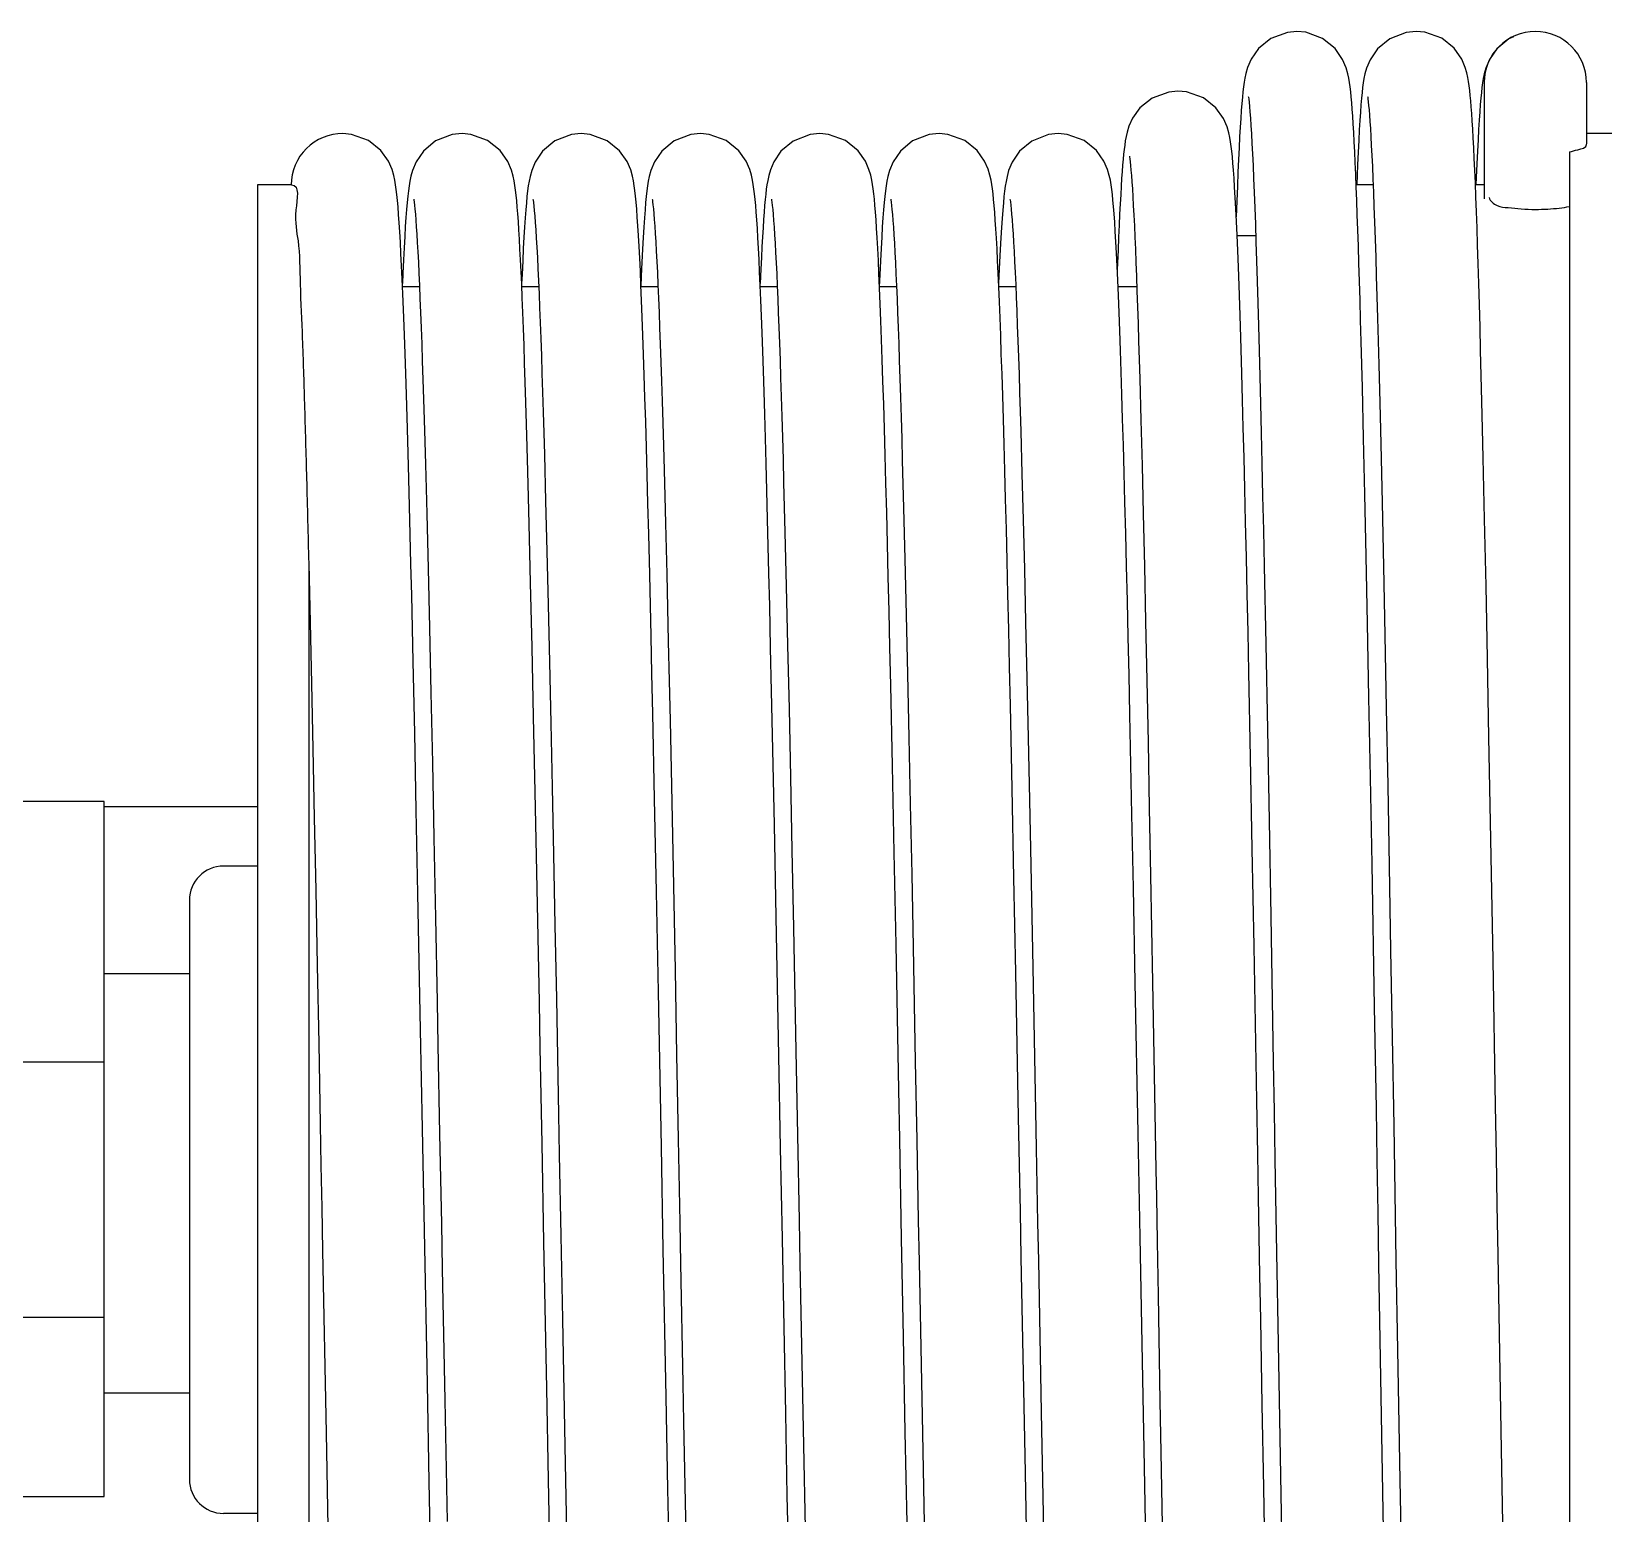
# Model space of a CAD drawing. Header units: millimetres. Extents: x 21899 to 38731, y -5425 to 3612.
# Drawn here: x 34146.1 to 34238.4, y -2731.2 to -2644.2 of the extents above; entities that cross this region are included whole.
import ezdxf

# ---------------------------------------------------------------- set-up
doc = ezdxf.new("R2010")
doc.units = ezdxf.units.MM

msp = doc.modelspace()

# ---------------------------------------------------------------- linework, layer by layer
at = {"color": 7, "linetype": 'Continuous'}
for p, q in [((34232.851, -2644.592), (34232.133, -2645.182)), ((34233.119, -2644.49), (34232.851, -2644.592)), ((34231.396, -2647.164), (34231.396, -2653.996)), ((34237.396, -2647.164), (34237.396, -2650.763)), ((34164.396, -2650.164), (34164.409, -2650.164)), ((34239.396, -2650.164), (34237.396, -2650.164)), ((34236.396, -2651.23), (34236.396, -2774.164)), ((34161.396, -2653.164), (34159.396, -2653.164)), ((34159.396, -2653.164), (34159.396, -2771.164)), ((34224.877, -2653.164), (34223.881, -2653.164)), ((34231.396, -2653.164), (34230.881, -2653.164)), ((34217.988, -2656.164), (34216.892, -2656.164)), ((34181.915, -2658.536), (34181.888, -2659.164)), ((34195.919, -2658.451), (34195.888, -2659.164)), ((34168.901, -2659.164), (34167.905, -2659.164)), ((34175.901, -2659.164), (34174.905, -2659.164)), ((34182.901, -2659.164), (34181.905, -2659.164)), ((34189.901, -2659.164), (34188.905, -2659.164)), ((34196.901, -2659.164), (34195.905, -2659.164)), ((34203.901, -2659.164), (34202.905, -2659.164)), ((34211.005, -2659.164), (34209.905, -2659.164)), ((34210.088, -2664.139), (34210.046, -2662.89)), ((34224.244, -2665.059), (34224.175, -2662.367)), ((34210.13, -2665.481), (34210.088, -2664.139)), ((34211.176, -2664.561), (34211.243, -2666.992)), ((34224.315, -2668.04), (34224.244, -2665.059)), ((34204.193, -2667.636), (34204.262, -2670.13)), ((34211.243, -2666.992), (34211.311, -2669.636)), ((34224.39, -2671.334), (34224.315, -2668.04)), ((34225.323, -2668.377), (34225.4, -2671.837)), ((34176.232, -2669.006), (34176.305, -2671.73)), ((34197.241, -2669.353), (34197.315, -2672.131)), ((34231.422, -2672.788), (34231.342, -2669.188)), ((34204.262, -2670.13), (34204.333, -2672.833)), ((34211.311, -2669.636), (34211.379, -2672.489)), ((34190.276, -2670.647), (34190.351, -2673.557)), ((34224.468, -2674.959), (34224.39, -2671.334)), ((34176.305, -2671.73), (34176.379, -2674.675)), ((34197.315, -2672.131), (34197.391, -2675.152)), ((34225.4, -2671.837), (34225.48, -2675.581)), ((34169.324, -2672.492), (34169.404, -2675.689)), ((34183.339, -2673.05), (34183.411, -2676.016)), ((34189.411, -2675.965), (34189.333, -2672.804)), ((34204.333, -2672.833), (34204.405, -2675.74)), ((34211.379, -2672.489), (34211.449, -2675.55)), ((34231.504, -2676.709), (34231.422, -2672.788)), ((34182.412, -2676.039), (34182.355, -2673.676)), ((34190.351, -2673.557), (34190.429, -2676.737)), ((34176.379, -2674.675), (34176.454, -2677.834)), ((34197.391, -2675.152), (34197.468, -2678.41)), ((34224.549, -2678.929), (34224.468, -2674.959)), ((34162.396, -2675.378), (34162.396, -2771.164)), ((34162.396, -2675.391), (34162.478, -2678.853)), ((34169.404, -2675.689), (34169.485, -2679.184)), ((34204.405, -2675.74), (34204.478, -2678.847)), ((34211.449, -2675.55), (34211.52, -2678.813)), ((34218.48, -2675.559), (34218.572, -2680.133)), ((34225.48, -2675.581), (34225.562, -2679.604)), ((34175.511, -2680.307), (34175.424, -2676.535)), ((34190.429, -2676.737), (34190.508, -2680.192)), ((34231.589, -2680.971), (34231.504, -2676.709)), ((34168.53, -2681.156), (34168.442, -2677.266)), ((34176.454, -2677.834), (34176.531, -2681.2)), ((34162.478, -2678.853), (34162.558, -2682.452)), ((34197.468, -2678.41), (34197.546, -2681.898)), ((34204.478, -2678.847), (34204.552, -2682.148)), ((34211.52, -2678.813), (34211.592, -2682.27)), ((34169.485, -2679.184), (34169.57, -2682.983)), ((34224.633, -2683.256), (34224.549, -2678.929)), ((34225.562, -2679.604), (34225.645, -2683.891)), ((34175.601, -2684.404), (34175.511, -2680.307)), ((34190.508, -2680.192), (34190.59, -2683.925)), ((34218.572, -2680.133), (34218.669, -2685.143)), ((34168.621, -2685.359), (34168.53, -2681.156)), ((34176.531, -2681.2), (34176.608, -2684.765)), ((34231.677, -2685.593), (34231.589, -2680.971)), ((34162.558, -2682.452), (34162.64, -2686.283)), ((34197.546, -2681.898), (34197.626, -2685.608)), ((34204.552, -2682.148), (34204.627, -2685.634)), ((34211.592, -2682.27), (34211.665, -2685.915)), ((34217.683, -2686.79), (34217.583, -2681.787)), ((34169.57, -2682.983), (34169.657, -2687.092)), ((34196.661, -2687.271), (34196.561, -2682.547)), ((34224.721, -2687.959), (34224.633, -2683.256)), ((34182.701, -2689.207), (34182.597, -2684.207)), ((34190.59, -2683.925), (34190.675, -2687.941)), ((34203.689, -2688.603), (34203.586, -2683.737)), ((34210.72, -2690.133), (34210.598, -2684.258)), ((34225.645, -2683.891), (34225.73, -2688.422)), ((34175.693, -2688.809), (34175.601, -2684.404)), ((34176.608, -2684.765), (34176.687, -2688.528)), ((34183.605, -2684.62), (34183.705, -2689.415)), ((34218.669, -2685.143), (34218.768, -2690.502)), ((34168.715, -2689.886), (34168.621, -2685.359)), ((34189.733, -2690.745), (34189.623, -2685.466)), ((34197.626, -2685.608), (34197.708, -2689.527)), ((34204.627, -2685.634), (34204.703, -2689.294)), ((34211.665, -2685.915), (34211.74, -2689.735)), ((34231.769, -2690.585), (34231.677, -2685.593)), ((34162.64, -2686.283), (34162.724, -2690.33)), ((34169.657, -2687.092), (34169.748, -2691.504)), ((34217.786, -2692.159), (34217.683, -2686.79)), ((34190.675, -2687.941), (34190.762, -2692.236)), ((34196.765, -2692.356), (34196.661, -2687.271)), ((34224.814, -2693.052), (34224.721, -2687.959)), ((34175.788, -2693.515), (34175.693, -2688.809)), ((34176.687, -2688.528), (34176.767, -2692.484)), ((34203.795, -2693.86), (34203.689, -2688.603)), ((34225.73, -2688.422), (34225.816, -2693.171)), ((34150.396, -2689.361), (34130.896, -2689.361)), ((34150.396, -2730.163), (34150.396, -2689.361)), ((34150.396, -2689.664), (34159.396, -2689.664)), ((34168.813, -2694.763), (34168.715, -2689.886)), ((34182.811, -2694.682), (34182.701, -2689.207)), ((34183.705, -2689.415), (34183.804, -2694.315)), ((34197.708, -2689.527), (34197.79, -2693.638)), ((34204.703, -2689.294), (34204.78, -2693.117)), ((34211.74, -2689.735), (34211.815, -2693.72)), ((34162.724, -2690.33), (34162.809, -2694.577)), ((34189.84, -2696.133), (34189.733, -2690.745)), ((34210.806, -2694.432), (34210.72, -2690.133)), ((34218.768, -2690.502), (34218.868, -2696.105)), ((34231.913, -2698.67), (34231.769, -2690.585)), ((34169.748, -2691.504), (34169.841, -2696.195)), ((34176.767, -2692.484), (34176.849, -2696.628)), ((34190.762, -2692.236), (34190.853, -2696.793)), ((34196.872, -2697.763), (34196.765, -2692.356)), ((34217.891, -2697.859), (34217.786, -2692.159)), ((34159.396, -2693.164), (34157.396, -2693.164)), ((34224.962, -2701.429), (34224.814, -2693.052)), ((34225.816, -2693.171), (34225.903, -2698.107)), ((34183.804, -2694.315), (34183.901, -2699.274)), ((34197.79, -2693.638), (34197.875, -2697.924)), ((34203.904, -2699.405), (34203.795, -2693.86)), ((34210.915, -2700.001), (34210.806, -2694.432)), ((34211.815, -2693.72), (34211.929, -2699.973)), ((34155.396, -2695.164), (34155.396, -2729.164)), ((34162.809, -2694.577), (34162.896, -2699.001)), ((34168.968, -2702.774), (34168.813, -2694.763)), ((34182.925, -2700.537), (34182.811, -2694.682)), ((34189.997, -2704.292), (34189.84, -2696.133)), ((34176.849, -2696.628), (34176.933, -2700.951)), ((34190.853, -2696.793), (34190.992, -2704.005)), ((34197.875, -2697.924), (34198.004, -2704.633)), ((34225.903, -2698.107), (34225.992, -2703.199)), ((34162.896, -2699.001), (34162.984, -2703.578)), ((34150.396, -2699.473), (34155.396, -2699.473)), ((34183.901, -2699.274), (34183.996, -2704.248)), ((34211.083, -2708.833), (34210.915, -2700.001)), ((34211.929, -2699.973), (34212.007, -2704.301)), ((34169.078, -2708.562), (34168.968, -2702.774)), ((34169.985, -2703.667), (34170.084, -2708.871)), ((34150.396, -2704.664), (34130.896, -2704.664)), ((34183.996, -2704.248), (34184.09, -2709.196)), ((34190.992, -2704.005), (34191.086, -2708.968)), ((34198.004, -2704.633), (34198.091, -2709.256)), ((34218.235, -2717.198), (34218.154, -2712.581)), ((34176.368, -2723.822), (34176.204, -2715.232)), ((34177.198, -2714.875), (34177.29, -2719.766)), ((34183.378, -2724.322), (34183.213, -2715.668)), ((34190.299, -2720.239), (34190.201, -2715.033)), ((34197.31, -2720.792), (34197.2, -2715.029)), ((34219.21, -2715.87), (34219.302, -2721.189)), ((34150.396, -2719.664), (34130.896, -2719.664)), ((34177.29, -2719.766), (34177.434, -2727.217)), ((34190.396, -2725.283), (34190.299, -2720.239)), ((34197.418, -2726.386), (34197.31, -2720.792)), ((34205.309, -2720.77), (34205.395, -2725.226)), ((34211.458, -2728.44), (34211.317, -2721.183)), ((34219.302, -2721.189), (34219.477, -2731.159)), ((34226.308, -2721.565), (34226.442, -2729.22)), ((34232.41, -2727.408), (34232.311, -2721.76)), ((34169.475, -2729.306), (34169.363, -2723.551)), ((34176.473, -2729.196), (34176.368, -2723.822)), ((34204.464, -2728.768), (34204.369, -2723.899)), ((34150.396, -2724.083), (34155.396, -2724.083)), ((34170.381, -2724.514), (34170.521, -2731.633)), ((34183.483, -2729.737), (34183.378, -2724.322)), ((34218.457, -2729.64), (34218.369, -2724.781)), ((34190.491, -2730.129), (34190.396, -2725.283)), ((34205.395, -2725.226), (34205.567, -2733.919)), ((34225.474, -2731.03), (34225.375, -2725.421)), ((34163.418, -2726.43), (34163.528, -2731.979)), ((34191.414, -2726.2), (34191.549, -2733.006)), ((34197.523, -2731.717), (34197.418, -2726.386)), ((34198.419, -2726.445), (34198.524, -2731.764)), ((34177.434, -2727.217), (34177.532, -2732.197)), ((34232.507, -2732.84), (34232.41, -2727.408)), ((34211.544, -2732.769), (34211.458, -2728.44)), ((34169.584, -2734.744), (34169.475, -2729.306)), ((34176.572, -2734.154), (34176.473, -2729.196)), ((34204.556, -2733.386), (34204.464, -2728.768)), ((34226.442, -2729.22), (34226.573, -2736.435)), ((34130.896, -2730.164), (34150.396, -2730.164)), ((34183.585, -2734.805), (34183.483, -2729.737)), ((34190.584, -2734.751), (34190.491, -2730.129)), ((34218.543, -2734.313), (34218.457, -2729.64)), ((34159.396, -2731.164), (34157.396, -2731.164)), ((34219.477, -2731.159), (34219.601, -2737.989)), ((34225.57, -2736.312), (34225.474, -2731.03))]:
    msp.add_line(p, q, dxfattribs=at)
for points in [[(34220.396, -2644.164), (34219.841, -2644.217), (34218.875, -2644.578), (34218.157, -2645.156), (34217.717, -2645.785), (34217.503, -2646.281), (34217.403, -2646.625), (34217.345, -2646.897), (34217.303, -2647.151), (34217.266, -2647.415), (34217.233, -2647.704), (34217.201, -2648.028), (34217.169, -2648.395)], [(34224.175, -2662.367), (34224.141, -2661.123), (34224.108, -2659.943), (34224.075, -2658.825), (34224.043, -2657.766), (34224.011, -2656.764), (34223.979, -2655.816), (34223.948, -2654.922), (34223.917, -2654.081), (34223.886, -2653.291), (34223.855, -2652.553), (34223.825, -2651.865), (34223.795, -2651.226), (34223.766, -2650.635), (34223.736, -2650.091), (34223.707, -2649.591), (34223.678, -2649.136), (34223.649, -2648.722), (34223.619, -2648.346), (34223.59, -2648.007), (34223.559, -2647.7), (34223.527, -2647.422), (34223.492, -2647.165), (34223.451, -2646.915), (34223.394, -2646.646), (34223.297, -2646.304), (34223.085, -2645.804), (34222.639, -2645.16), (34221.905, -2644.57), (34220.919, -2644.211), (34220.396, -2644.164)], [(34227.396, -2644.164), (34226.824, -2644.22), (34225.849, -2644.593), (34225.131, -2645.185), (34224.699, -2645.821), (34224.493, -2646.313), (34224.397, -2646.653), (34224.34, -2646.925), (34224.298, -2647.184), (34224.262, -2647.454), (34224.228, -2647.751), (34224.196, -2648.085), (34224.164, -2648.466)], [(34230.552, -2647.634), (34230.52, -2647.364), (34230.484, -2647.112), (34230.441, -2646.866), (34230.383, -2646.602), (34230.287, -2646.273), (34230.079, -2645.792), (34229.634, -2645.154), (34228.9, -2644.568), (34227.913, -2644.21), (34227.396, -2644.164)], [(34232.133, -2645.182), (34231.7, -2645.818), (34231.494, -2646.31)], [(34231.494, -2646.31), (34231.398, -2646.65), (34231.341, -2646.922), (34231.298, -2647.18), (34231.262, -2647.45), (34231.229, -2647.747), (34231.196, -2648.081)], [(34213.416, -2647.669), (34212.876, -2647.719), (34211.901, -2648.079), (34211.181, -2648.656), (34210.75, -2649.264), (34210.541, -2649.732), (34210.437, -2650.068), (34210.374, -2650.341), (34210.33, -2650.589), (34210.294, -2650.832), (34210.262, -2651.087), (34210.232, -2651.365), (34210.202, -2651.671), (34210.174, -2652.008)], [(34217.583, -2681.787), (34217.534, -2679.43), (34217.485, -2677.173), (34217.438, -2675.018), (34217.391, -2672.966), (34217.345, -2671.017), (34217.3, -2669.172), (34217.255, -2667.43), (34217.212, -2665.79), (34217.169, -2664.252), (34217.127, -2662.813), (34217.085, -2661.472), (34217.045, -2660.225), (34217.005, -2659.071), (34216.966, -2658.005), (34216.928, -2657.026), (34216.89, -2656.129), (34216.854, -2655.313), (34216.818, -2654.573), (34216.783, -2653.906), (34216.748, -2653.309), (34216.715, -2652.777), (34216.682, -2652.306), (34216.649, -2651.89), (34216.616, -2651.523), (34216.583, -2651.199), (34216.549, -2650.91), (34216.512, -2650.645), (34216.467, -2650.388), (34216.406, -2650.108), (34216.301, -2649.758), (34216.087, -2649.273), (34215.645, -2648.649), (34214.91, -2648.067), (34213.92, -2647.713), (34213.416, -2647.669)], [(34217.169, -2648.395), (34217.138, -2648.809), (34217.106, -2649.272), (34217.074, -2649.788), (34217.042, -2650.359), (34217.009, -2650.988), (34216.976, -2651.677), (34216.943, -2652.429), (34216.909, -2653.246), (34216.874, -2654.128), (34216.841, -2655.043)], [(34217.549, -2647.975), (34217.557, -2648.019), (34217.573, -2648.138), (34217.594, -2648.323), (34217.618, -2648.572), (34217.645, -2648.882), (34217.673, -2649.252), (34217.702, -2649.683), (34217.733, -2650.176), (34217.764, -2650.733), (34217.796, -2651.355), (34217.828, -2652.043), (34217.862, -2652.799), (34217.895, -2653.624), (34217.93, -2654.519), (34217.965, -2655.485), (34218, -2656.524), (34218.037, -2657.638), (34218.073, -2658.829), (34218.111, -2660.1), (34218.149, -2661.453), (34218.187, -2662.89), (34218.227, -2664.414), (34218.267, -2666.026), (34218.307, -2667.732), (34218.349, -2669.533), (34218.392, -2671.436), (34218.435, -2673.443), (34218.48, -2675.559)], [(34224.549, -2647.975), (34224.556, -2648.015), (34224.571, -2648.122), (34224.59, -2648.287), (34224.612, -2648.503), (34224.635, -2648.768), (34224.66, -2649.081), (34224.686, -2649.444), (34224.713, -2649.859), (34224.741, -2650.327), (34224.77, -2650.853), (34224.8, -2651.441), (34224.83, -2652.092), (34224.862, -2652.81), (34224.894, -2653.595), (34224.927, -2654.447), (34224.961, -2655.367), (34224.995, -2656.354), (34225.029, -2657.409), (34225.064, -2658.533), (34225.1, -2659.726), (34225.136, -2660.989), (34225.172, -2662.323), (34225.209, -2663.729), (34225.246, -2665.206), (34225.284, -2666.756), (34225.323, -2668.377)], [(34231.342, -2669.188), (34231.303, -2667.502), (34231.264, -2665.89), (34231.226, -2664.353), (34231.188, -2662.891), (34231.151, -2661.505), (34231.115, -2660.194), (34231.079, -2658.958), (34231.044, -2657.796), (34231.009, -2656.707), (34230.975, -2655.69), (34230.941, -2654.744), (34230.908, -2653.865), (34230.876, -2653.053), (34230.845, -2652.305), (34230.814, -2651.617), (34230.784, -2650.988), (34230.754, -2650.414), (34230.725, -2649.891), (34230.696, -2649.416), (34230.668, -2648.986), (34230.639, -2648.596), (34230.611, -2648.244), (34230.582, -2647.925), (34230.552, -2647.634)], [(34231.196, -2648.081), (34231.164, -2648.46), (34231.132, -2648.889), (34231.099, -2649.374), (34231.066, -2649.917), (34231.033, -2650.522), (34230.999, -2651.194), (34230.964, -2651.933), (34230.929, -2652.743), (34230.912, -2653.164)], [(34224.164, -2648.466), (34224.131, -2648.898), (34224.098, -2649.388), (34224.065, -2649.941), (34224.031, -2650.558), (34223.997, -2651.243), (34223.962, -2651.997), (34223.912, -2653.164)], [(34167.607, -2654.084), (34167.573, -2653.744), (34167.537, -2653.442), (34167.499, -2653.166), (34167.453, -2652.902), (34167.391, -2652.617), (34167.287, -2652.266), (34167.075, -2651.781), (34166.638, -2651.158), (34165.907, -2650.572), (34164.915, -2650.21), (34164.409, -2650.164)], [(34171.396, -2650.164), (34170.826, -2650.22), (34169.85, -2650.592), (34169.13, -2651.185), (34168.696, -2651.823), (34168.488, -2652.32), (34168.389, -2652.668), (34168.33, -2652.953), (34168.285, -2653.227), (34168.246, -2653.517), (34168.21, -2653.841), (34168.174, -2654.207)], [(34174.576, -2653.775), (34174.542, -2653.477), (34174.504, -2653.202), (34174.46, -2652.937), (34174.401, -2652.656), (34174.3, -2652.305), (34174.086, -2651.801), (34173.638, -2651.157), (34172.902, -2650.569), (34171.916, -2650.21), (34171.396, -2650.164)], [(34178.396, -2650.164), (34177.823, -2650.22), (34176.845, -2650.595), (34176.126, -2651.19), (34175.693, -2651.829), (34175.486, -2652.325), (34175.388, -2652.673), (34175.329, -2652.958), (34175.284, -2653.233), (34175.245, -2653.525), (34175.209, -2653.85), (34175.173, -2654.218)], [(34181.582, -2653.833), (34181.546, -2653.511), (34181.507, -2653.219), (34181.461, -2652.941), (34181.4, -2652.652), (34181.297, -2652.297), (34181.088, -2651.805), (34180.65, -2651.171), (34179.915, -2650.576), (34178.917, -2650.21), (34178.396, -2650.164)], [(34185.396, -2650.164), (34184.823, -2650.22), (34183.846, -2650.595), (34183.126, -2651.189), (34182.693, -2651.828), (34182.486, -2652.324), (34182.388, -2652.673), (34182.329, -2652.958), (34182.284, -2653.233), (34182.245, -2653.524), (34182.209, -2653.848), (34182.173, -2654.214)], [(34188.568, -2653.702), (34188.534, -2653.414), (34188.496, -2653.149), (34188.451, -2652.888), (34188.388, -2652.605), (34188.285, -2652.262), (34188.079, -2651.788), (34187.645, -2651.165), (34186.909, -2650.573), (34185.909, -2650.209), (34185.396, -2650.164)], [(34192.396, -2650.164), (34191.83, -2650.219), (34190.84, -2650.598), (34190.12, -2651.196), (34189.7, -2651.816), (34189.499, -2652.285), (34189.399, -2652.627), (34189.338, -2652.908), (34189.294, -2653.167), (34189.257, -2653.432), (34189.223, -2653.718), (34189.19, -2654.034), (34189.158, -2654.386)], [(34195.567, -2653.694), (34195.533, -2653.409), (34195.495, -2653.146), (34195.45, -2652.885), (34195.388, -2652.603), (34195.285, -2652.26), (34195.079, -2651.788), (34194.645, -2651.166), (34193.909, -2650.573), (34192.909, -2650.209), (34192.396, -2650.164)], [(34199.396, -2650.164), (34198.824, -2650.22), (34197.848, -2650.593), (34197.128, -2651.187), (34196.695, -2651.825), (34196.487, -2652.322), (34196.389, -2652.67), (34196.329, -2652.955), (34196.285, -2653.229), (34196.246, -2653.521), (34196.209, -2653.844), (34196.174, -2654.21)], [(34202.568, -2653.701), (34202.534, -2653.413), (34202.496, -2653.147), (34202.45, -2652.886), (34202.387, -2652.602), (34202.283, -2652.256), (34202.074, -2651.778), (34201.637, -2651.156), (34200.901, -2650.568), (34199.904, -2650.208), (34199.396, -2650.164)], [(34206.396, -2650.164), (34205.819, -2650.221), (34204.839, -2650.599), (34204.119, -2651.197), (34203.688, -2651.838), (34203.483, -2652.333), (34203.386, -2652.68), (34203.328, -2652.965), (34203.283, -2653.241), (34203.244, -2653.535), (34203.207, -2653.862), (34203.172, -2654.234)], [(34209.572, -2653.737), (34209.537, -2653.439), (34209.499, -2653.166), (34209.454, -2652.903), (34209.391, -2652.618), (34209.288, -2652.269), (34209.079, -2651.788), (34208.643, -2651.162), (34207.907, -2650.571), (34206.909, -2650.209), (34206.396, -2650.164)], [(34210.174, -2652.008), (34210.145, -2652.382), (34210.116, -2652.794), (34210.087, -2653.248), (34210.058, -2653.746), (34210.028, -2654.291), (34209.998, -2654.886), (34209.967, -2655.534), (34209.935, -2656.237), (34209.903, -2656.999), (34209.859, -2658.13)], [(34210.575, -2651.494), (34210.575, -2651.493), (34210.582, -2651.533), (34210.597, -2651.642), (34210.617, -2651.809), (34210.64, -2652.029), (34210.664, -2652.3), (34210.69, -2652.619), (34210.717, -2652.986), (34210.744, -2653.403), (34210.773, -2653.869), (34210.801, -2654.385), (34210.831, -2654.95), (34210.86, -2655.566), (34210.891, -2656.233), (34210.921, -2656.951), (34210.952, -2657.719), (34210.983, -2658.54), (34211.014, -2659.412), (34211.046, -2660.336), (34211.078, -2661.313), (34211.111, -2662.342), (34211.143, -2663.425), (34211.176, -2664.561)], [(34175.424, -2676.535), (34175.382, -2674.773), (34175.34, -2673.096), (34175.3, -2671.503), (34175.26, -2669.994), (34175.221, -2668.567), (34175.182, -2667.222), (34175.145, -2665.954), (34175.108, -2664.76), (34175.071, -2663.638), (34175.036, -2662.584), (34175.001, -2661.597), (34174.966, -2660.673), (34174.932, -2659.811), (34174.899, -2659.008), (34174.865, -2658.263), (34174.833, -2657.573), (34174.8, -2656.936), (34174.768, -2656.35), (34174.737, -2655.813), (34174.705, -2655.323), (34174.673, -2654.877), (34174.642, -2654.472), (34174.609, -2654.106), (34174.576, -2653.775)], [(34182.355, -2673.676), (34182.309, -2671.88), (34182.265, -2670.181), (34182.221, -2668.579), (34182.178, -2667.074), (34182.136, -2665.663), (34182.095, -2664.347), (34182.054, -2663.123), (34182.015, -2661.986), (34181.976, -2660.933), (34181.938, -2659.96), (34181.901, -2659.061), (34181.864, -2658.235), (34181.828, -2657.476), (34181.792, -2656.782), (34181.757, -2656.149), (34181.722, -2655.576), (34181.687, -2655.062), (34181.652, -2654.602), (34181.617, -2654.194), (34181.582, -2653.833)], [(34189.333, -2672.804), (34189.29, -2671.117), (34189.247, -2669.528), (34189.206, -2668.034), (34189.165, -2666.631), (34189.125, -2665.316), (34189.086, -2664.086), (34189.048, -2662.937), (34189.01, -2661.865), (34188.974, -2660.867), (34188.937, -2659.941), (34188.902, -2659.082), (34188.867, -2658.288), (34188.832, -2657.558), (34188.798, -2656.888), (34188.764, -2656.278), (34188.731, -2655.725), (34188.698, -2655.225), (34188.666, -2654.778), (34188.634, -2654.377), (34188.601, -2654.02), (34188.568, -2653.702)], [(34196.561, -2682.547), (34196.512, -2680.326), (34196.463, -2678.202), (34196.416, -2676.175), (34196.369, -2674.245), (34196.323, -2672.413), (34196.278, -2670.678), (34196.234, -2669.041), (34196.19, -2667.498), (34196.148, -2666.05), (34196.106, -2664.695), (34196.065, -2663.43), (34196.024, -2662.253), (34195.985, -2661.162), (34195.946, -2660.155), (34195.908, -2659.23), (34195.871, -2658.383), (34195.835, -2657.612), (34195.799, -2656.914), (34195.765, -2656.285), (34195.731, -2655.72), (34195.698, -2655.214), (34195.665, -2654.764), (34195.633, -2654.364), (34195.6, -2654.01), (34195.567, -2653.694)], [(34203.586, -2683.737), (34203.537, -2681.457), (34203.488, -2679.28), (34203.44, -2677.208), (34203.393, -2675.241), (34203.348, -2673.376), (34203.303, -2671.615), (34203.259, -2669.954), (34203.216, -2668.394), (34203.174, -2666.93), (34203.133, -2665.562), (34203.093, -2664.287), (34203.053, -2663.1), (34203.015, -2661.998), (34202.978, -2660.975), (34202.941, -2660.029), (34202.905, -2659.154), (34202.869, -2658.347), (34202.834, -2657.605), (34202.8, -2656.925), (34202.766, -2656.306), (34202.732, -2655.745), (34202.699, -2655.239), (34202.667, -2654.786), (34202.634, -2654.382), (34202.601, -2654.022), (34202.568, -2653.701)], [(34210.046, -2662.89), (34210.006, -2661.73), (34209.966, -2660.657), (34209.926, -2659.67), (34209.888, -2658.764), (34209.85, -2657.937), (34209.813, -2657.187), (34209.777, -2656.51), (34209.742, -2655.902), (34209.707, -2655.359), (34209.673, -2654.876), (34209.64, -2654.449), (34209.606, -2654.071), (34209.572, -2653.737)], [(34168.442, -2677.266), (34168.398, -2675.44), (34168.355, -2673.693), (34168.313, -2672.026), (34168.272, -2670.437), (34168.231, -2668.927), (34168.19, -2667.495), (34168.15, -2666.14), (34168.111, -2664.86), (34168.072, -2663.656), (34168.034, -2662.525), (34167.996, -2661.466), (34167.959, -2660.478), (34167.922, -2659.559), (34167.885, -2658.707), (34167.85, -2657.921), (34167.814, -2657.198), (34167.779, -2656.537), (34167.744, -2655.935), (34167.71, -2655.391), (34167.675, -2654.903), (34167.641, -2654.469), (34167.607, -2654.084)], [(34168.174, -2654.207), (34168.139, -2654.623), (34168.104, -2655.094), (34168.068, -2655.622), (34168.032, -2656.21), (34167.996, -2656.862), (34167.96, -2657.58), (34167.922, -2658.366), (34167.896, -2658.962)], [(34168.56, -2654.002), (34168.569, -2654.057), (34168.586, -2654.181), (34168.608, -2654.366), (34168.632, -2654.605), (34168.658, -2654.896), (34168.685, -2655.236), (34168.713, -2655.627), (34168.742, -2656.069), (34168.772, -2656.561), (34168.802, -2657.107), (34168.833, -2657.706), (34168.865, -2658.36), (34168.897, -2659.07), (34168.93, -2659.839), (34168.963, -2660.666), (34168.996, -2661.555), (34169.031, -2662.505), (34169.065, -2663.52), (34169.101, -2664.598), (34169.137, -2665.743), (34169.173, -2666.955), (34169.21, -2668.235), (34169.248, -2669.584), (34169.286, -2671.003), (34169.324, -2672.492)], [(34175.173, -2654.218), (34175.138, -2654.637), (34175.102, -2655.112), (34175.067, -2655.645), (34175.031, -2656.24), (34174.994, -2656.901), (34174.957, -2657.631), (34174.92, -2658.431), (34174.896, -2658.961)], [(34175.56, -2654.003), (34175.571, -2654.07), (34175.59, -2654.211), (34175.613, -2654.416), (34175.639, -2654.679), (34175.667, -2655), (34175.696, -2655.375), (34175.726, -2655.806), (34175.756, -2656.293), (34175.788, -2656.835), (34175.82, -2657.432), (34175.852, -2658.086), (34175.885, -2658.795), (34175.918, -2659.56), (34175.952, -2660.382), (34175.985, -2661.26), (34176.02, -2662.195), (34176.054, -2663.188), (34176.089, -2664.237), (34176.124, -2665.344), (34176.16, -2666.508), (34176.196, -2667.729), (34176.232, -2669.006)], [(34182.173, -2654.214), (34182.138, -2654.632), (34182.102, -2655.109), (34182.066, -2655.651), (34182.029, -2656.262), (34181.992, -2656.946), (34181.954, -2657.703), (34181.915, -2658.536)], [(34182.56, -2654.002), (34182.56, -2654.002), (34182.568, -2654.052), (34182.585, -2654.171), (34182.606, -2654.351), (34182.63, -2654.585), (34182.656, -2654.871), (34182.683, -2655.207), (34182.711, -2655.594), (34182.74, -2656.032), (34182.77, -2656.523), (34182.8, -2657.068), (34182.831, -2657.668), (34182.863, -2658.325), (34182.896, -2659.04), (34182.929, -2659.817), (34182.962, -2660.656), (34182.997, -2661.56), (34183.032, -2662.531), (34183.067, -2663.573), (34183.104, -2664.687), (34183.141, -2665.877), (34183.179, -2667.145), (34183.217, -2668.494), (34183.257, -2669.925), (34183.297, -2671.443), (34183.339, -2673.05)], [(34189.158, -2654.386), (34189.127, -2654.777), (34189.095, -2655.211), (34189.064, -2655.692), (34189.032, -2656.22), (34188.999, -2656.8), (34188.967, -2657.433), (34188.934, -2658.122), (34188.896, -2658.959)], [(34189.56, -2654.002), (34189.569, -2654.061), (34189.587, -2654.189), (34189.609, -2654.378), (34189.634, -2654.622), (34189.66, -2654.917), (34189.687, -2655.262), (34189.715, -2655.657), (34189.745, -2656.101), (34189.774, -2656.597), (34189.804, -2657.143), (34189.835, -2657.741), (34189.866, -2658.392), (34189.898, -2659.097), (34189.93, -2659.856), (34189.963, -2660.67), (34189.996, -2661.541), (34190.029, -2662.468), (34190.063, -2663.454), (34190.098, -2664.498), (34190.132, -2665.603), (34190.168, -2666.769), (34190.203, -2667.998), (34190.24, -2669.29), (34190.276, -2670.647)], [(34196.174, -2654.21), (34196.139, -2654.627), (34196.103, -2655.101), (34196.067, -2655.635), (34196.031, -2656.234), (34195.994, -2656.901), (34195.957, -2657.639), (34195.919, -2658.451)], [(34196.56, -2654.002), (34196.569, -2654.059), (34196.587, -2654.187), (34196.609, -2654.376), (34196.633, -2654.619), (34196.66, -2654.913), (34196.687, -2655.258), (34196.715, -2655.652), (34196.744, -2656.096), (34196.774, -2656.59), (34196.804, -2657.136), (34196.835, -2657.735), (34196.866, -2658.386), (34196.898, -2659.092), (34196.93, -2659.853), (34196.963, -2660.672), (34196.996, -2661.547), (34197.03, -2662.482), (34197.064, -2663.476), (34197.099, -2664.53), (34197.134, -2665.644), (34197.169, -2666.819), (34197.205, -2668.055), (34197.241, -2669.353)], [(34203.172, -2654.234), (34203.136, -2654.656), (34203.101, -2655.136), (34203.065, -2655.677), (34203.028, -2656.283), (34202.991, -2656.958), (34202.953, -2657.706), (34202.915, -2658.53), (34202.896, -2658.963)], [(34203.56, -2654.002), (34203.56, -2654.002), (34203.568, -2654.054), (34203.585, -2654.176), (34203.607, -2654.358), (34203.631, -2654.595), (34203.657, -2654.883), (34203.684, -2655.222), (34203.712, -2655.612), (34203.741, -2656.051), (34203.771, -2656.541), (34203.801, -2657.082), (34203.832, -2657.675), (34203.863, -2658.319), (34203.895, -2659.015), (34203.926, -2659.763), (34203.959, -2660.564), (34203.991, -2661.417), (34204.024, -2662.322), (34204.057, -2663.279), (34204.091, -2664.289), (34204.125, -2665.352), (34204.159, -2666.468), (34204.193, -2667.636)], [(34210.598, -2684.258), (34210.547, -2681.939), (34210.498, -2679.716), (34210.449, -2677.589), (34210.401, -2675.562), (34210.354, -2673.634), (34210.308, -2671.806), (34210.262, -2670.078), (34210.217, -2668.449), (34210.173, -2666.917), (34210.13, -2665.481)], [(34182.597, -2684.207), (34182.546, -2681.882), (34182.497, -2679.67), (34182.412, -2676.039)], [(34183.411, -2676.016), (34183.503, -2679.979), (34183.554, -2682.277), (34183.605, -2684.62)], [(34189.623, -2685.466), (34189.568, -2682.887), (34189.512, -2680.359), (34189.456, -2677.89), (34189.411, -2675.965)], [(34175.989, -2703.839), (34175.937, -2701.144), (34175.788, -2693.515)], [(34204.78, -2693.117), (34204.898, -2699.125), (34204.938, -2701.193)], [(34169.841, -2696.195), (34169.937, -2701.125), (34169.985, -2703.667)], [(34218.868, -2696.105), (34219.018, -2704.696), (34219.067, -2707.545), (34219.115, -2710.361), (34219.21, -2715.87)], [(34197.2, -2715.029), (34197.09, -2709.2), (34197.035, -2706.293), (34196.872, -2697.763)], [(34218.154, -2712.581), (34218.109, -2710.072), (34218.054, -2706.934), (34217.891, -2697.859)], [(34232.311, -2721.76), (34232.212, -2715.977), (34232.162, -2713.061), (34232.112, -2710.143), (34232.062, -2707.234), (34231.913, -2698.67)], [(34204.369, -2723.899), (34204.222, -2716.144), (34204.171, -2713.447), (34204.119, -2710.7), (34204.066, -2707.905), (34203.904, -2699.405)], [(34176.933, -2700.951), (34177.063, -2707.749), (34177.107, -2710.091), (34177.198, -2714.875)], [(34183.213, -2715.668), (34183.099, -2709.647), (34182.925, -2700.537)], [(34204.938, -2701.193), (34205.059, -2707.558), (34205.1, -2709.725)], [(34225.375, -2725.421), (34225.221, -2716.538), (34225.169, -2713.495), (34225.117, -2710.441), (34225.065, -2707.399), (34224.962, -2701.429)], [(34162.984, -2703.578), (34163.073, -2708.304), (34163.119, -2710.732), (34163.166, -2713.21), (34163.214, -2715.74), (34163.418, -2726.43)], [(34225.992, -2703.199), (34226.082, -2708.407), (34226.127, -2711.04), (34226.172, -2713.68), (34226.218, -2716.32), (34226.308, -2721.565)], [(34176.204, -2715.232), (34176.095, -2709.443), (34175.989, -2703.839)], [(34190.201, -2715.033), (34190.1, -2709.702), (34189.997, -2704.292)], [(34212.007, -2704.301), (34212.086, -2708.735), (34212.126, -2710.985), (34212.154, -2712.581)], [(34169.363, -2723.551), (34169.192, -2714.557), (34169.078, -2708.562)], [(34170.084, -2708.871), (34170.184, -2714.161), (34170.234, -2716.801), (34170.381, -2724.514)], [(34184.09, -2709.196), (34184.183, -2714.081), (34184.228, -2716.489), (34184.362, -2723.531)], [(34191.086, -2708.968), (34191.181, -2713.974), (34191.228, -2716.47), (34191.414, -2726.2)], [(34198.091, -2709.256), (34198.181, -2713.978), (34198.226, -2716.386), (34198.419, -2726.445)], [(34211.317, -2721.183), (34211.199, -2714.955), (34211.083, -2708.833)], [(34205.1, -2709.725), (34205.183, -2714.11), (34205.225, -2716.322), (34205.309, -2720.77)], [(34212.154, -2712.581), (34212.2, -2715.207), (34212.256, -2718.381), (34212.366, -2724.57)], [(34218.369, -2724.781), (34218.28, -2719.76), (34218.235, -2717.198)], [(34184.362, -2723.531), (34184.406, -2725.805), (34184.536, -2732.369)], [(34212.366, -2724.57), (34212.419, -2727.57), (34212.576, -2736.112)]]:
    msp.add_lwpolyline(points, dxfattribs=at)
for centre, radius, start, end in [((34234.396, -2647.164), 3, 0, 180), ((34164.385, -2653.175), 3.011, 89.77945, 179.78826), ((34157.396, -2695.164), 2, 90, 180), ((34157.396, -2729.164), 2, 180, 270)]:
    msp.add_arc(centre, radius, start, end, dxfattribs=at)
for points, start_tangent, end_tangent in [([(34236.396, -2651.23), (34236.891, -2651.107), (34237.393, -2650.803), (34237.388, -2650.778)], (0.111326, 0.021987), (-0.023555, 0.073651)), ([(34161.396, -2653.164), (34161.646, -2654.641), (34161.771, -2656.466), (34161.896, -2658.993), (34162.021, -2662.189), (34162.145, -2666.007), (34162.271, -2670.421), (34162.396, -2675.378)], (2.225026, 0), (0.053723, -2.224378)), ([(34231.679, -2653.911), (34232.15, -2654.388), (34232.801, -2654.507), (34233.569, -2654.584), (34234.396, -2654.61)], (0.074075, -0.227732), (0.283924, 0)), ([(34234.396, -2654.61), (34235.123, -2654.59), (34235.803, -2654.531), (34236.396, -2654.441)], (0.200968, 0), (0.197342, 0.038001))]:
    msp.add_spline(points, degree=3, dxfattribs=dict(at, start_tangent=start_tangent, end_tangent=end_tangent))

doc.saveas('drawing.dxf')
